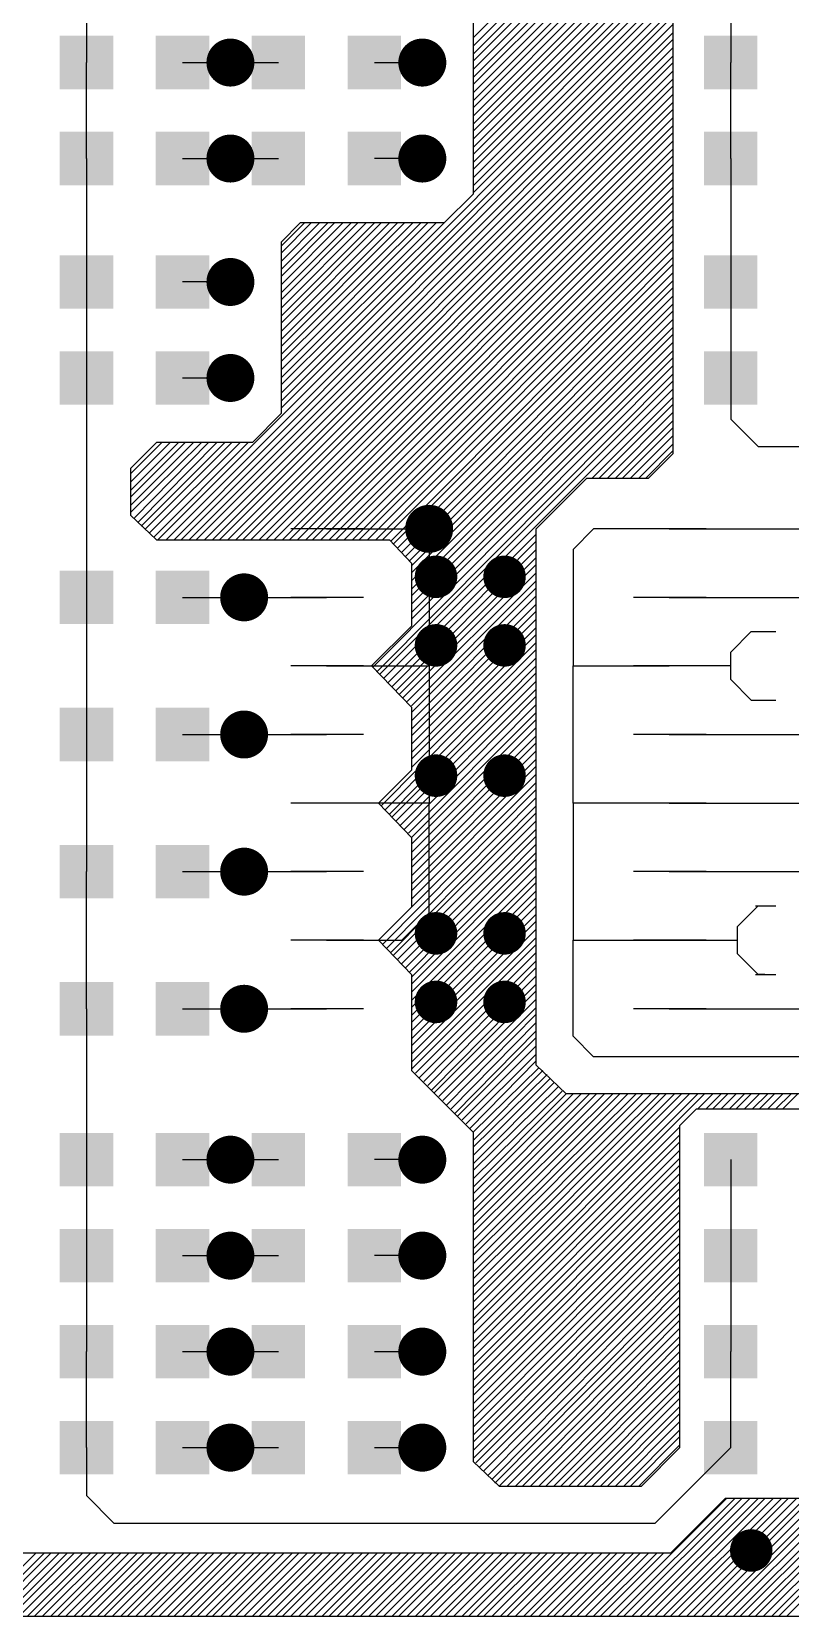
# Model space of a CAD drawing. Extents: x 295 to 953, y 10 to 290.
# Drawn here: x 735.98 to 759.18, y 89.9 to 138.33 of the extents above; entities that cross this region are included whole.
import ezdxf

# ---------------------------------------------------------------- set-up
doc = ezdxf.new("R2010")
doc.units = 0
doc.header["$LTSCALE"] = 5
doc.header["$MEASUREMENT"] = 0
doc.layers.get('0').update_dxf_attribs({"linetype": 'CONTINUOUS', "lineweight": 25})
doc.layers.add('ART01_PHO', color=7, linetype='CONTINUOUS')

msp = doc.modelspace()

# ---------------------------------------------------------------- linework, layer by layer
for points, const_width in [([(741.693, 137.387, 1), (742.426, 137.387, 1)], 0.733), ([(747.56, 137.387, 1), (748.294, 137.387, 1)], 0.733), ([(741.693, 134.454, 1), (742.426, 134.454, 1)], 0.733), ([(747.56, 134.454, 1), (748.294, 134.454, 1)], 0.733), ([(741.693, 130.682, 1), (742.426, 130.682, 1)], 0.733), ([(741.693, 127.748, 1), (742.426, 127.748, 1)], 0.733), ([(747.77, 123.138, 1), (748.503, 123.138, 1)], 0.733), ([(748.021, 121.671, 1), (748.671, 121.671, 1)], 0.65), ([(750.117, 121.671, 1), (750.766, 121.671, 1)], 0.65), ([(742.112, 121.043, 1), (742.845, 121.043, 1)], 0.733), ([(748.021, 119.576, 1), (748.671, 119.576, 1)], 0.65), ([(750.117, 119.576, 1), (750.766, 119.576, 1)], 0.65), ([(742.112, 116.852, 1), (742.845, 116.852, 1)], 0.733), ([(748.021, 115.594, 1), (748.671, 115.594, 1)], 0.65), ([(750.117, 115.594, 1), (750.766, 115.594, 1)], 0.65), ([(742.112, 112.661, 1), (742.845, 112.661, 1)], 0.733), ([(748.021, 110.775, 1), (748.671, 110.775, 1)], 0.65), ([(750.117, 110.775, 1), (750.766, 110.775, 1)], 0.65), ([(742.112, 108.47, 1), (742.845, 108.47, 1)], 0.733), ([(748.021, 108.679, 1), (748.671, 108.679, 1)], 0.65), ([(750.117, 108.679, 1), (750.766, 108.679, 1)], 0.65), ([(741.693, 103.859, 1), (742.426, 103.859, 1)], 0.733), ([(747.56, 103.859, 1), (748.294, 103.859, 1)], 0.733), ([(741.693, 100.926, 1), (742.426, 100.926, 1)], 0.733), ([(747.56, 100.926, 1), (748.294, 100.926, 1)], 0.733), ([(741.693, 97.992, 1), (742.426, 97.992, 1)], 0.733), ([(747.56, 97.992, 1), (748.294, 97.992, 1)], 0.733), ([(741.693, 95.058, 1), (742.426, 95.058, 1)], 0.733), ([(747.56, 95.058, 1), (748.294, 95.058, 1)], 0.733), ([(757.661, 91.915, 1), (758.31, 91.915, 1)], 0.65)]:
    msp.add_lwpolyline(points, format="xyb", close=True, dxfattribs=dict(const_width=const_width))
for points in [[(738.476, 138.205), (738.476, 136.57), (736.842, 138.205), (736.842, 136.57)], [(741.41, 138.205), (741.41, 136.57), (739.775, 138.205), (739.775, 136.57)], [(744.344, 138.205), (744.344, 136.57), (742.709, 138.205), (742.709, 136.57)], [(747.277, 138.205), (747.277, 136.57), (745.643, 138.205), (745.643, 136.57)], [(758.174, 138.205), (758.174, 136.57), (756.539, 138.205), (756.539, 136.57)], [(738.476, 135.271), (738.476, 133.637), (736.842, 135.271), (736.842, 133.637)], [(741.41, 135.271), (741.41, 133.637), (739.775, 135.271), (739.775, 133.637)], [(744.344, 135.271), (744.344, 133.637), (742.709, 135.271), (742.709, 133.637)], [(747.277, 135.271), (747.277, 133.637), (745.643, 135.271), (745.643, 133.637)], [(758.174, 135.271), (758.174, 133.637), (756.539, 135.271), (756.539, 133.637)], [(738.476, 131.499), (738.476, 129.865), (736.842, 131.499), (736.842, 129.865)], [(741.41, 131.499), (741.41, 129.865), (739.775, 131.499), (739.775, 129.865)], [(758.174, 131.499), (758.174, 129.865), (756.539, 131.499), (756.539, 129.865)], [(738.476, 128.565), (738.476, 126.931), (736.842, 128.565), (736.842, 126.931)], [(741.41, 128.565), (741.41, 126.931), (739.775, 128.565), (739.775, 126.931)], [(758.174, 128.565), (758.174, 126.931), (756.539, 128.565), (756.539, 126.931)], [(738.476, 121.86), (738.476, 120.225), (736.842, 121.86), (736.842, 120.225)], [(741.41, 121.86), (741.41, 120.225), (739.775, 121.86), (739.775, 120.225)], [(738.476, 117.669), (738.476, 116.034), (736.842, 117.669), (736.842, 116.034)], [(741.41, 117.669), (741.41, 116.034), (739.775, 117.669), (739.775, 116.034)], [(738.476, 113.478), (738.476, 111.843), (736.842, 113.478), (736.842, 111.843)], [(741.41, 113.478), (741.41, 111.843), (739.775, 113.478), (739.775, 111.843)], [(738.476, 109.287), (738.476, 107.652), (736.842, 109.287), (736.842, 107.652)], [(741.41, 109.287), (741.41, 107.652), (739.775, 109.287), (739.775, 107.652)], [(738.476, 104.677), (738.476, 103.042), (736.842, 104.677), (736.842, 103.042)], [(741.41, 104.677), (741.41, 103.042), (739.775, 104.677), (739.775, 103.042)], [(744.344, 104.677), (744.344, 103.042), (742.709, 104.677), (742.709, 103.042)], [(747.277, 104.677), (747.277, 103.042), (745.643, 104.677), (745.643, 103.042)], [(758.174, 104.677), (758.174, 103.042), (756.539, 104.677), (756.539, 103.042)], [(738.476, 101.743), (738.476, 100.109), (736.842, 101.743), (736.842, 100.109)], [(741.41, 101.743), (741.41, 100.109), (739.775, 101.743), (739.775, 100.109)], [(744.344, 101.743), (744.344, 100.109), (742.709, 101.743), (742.709, 100.109)], [(747.277, 101.743), (747.277, 100.109), (745.643, 101.743), (745.643, 100.109)], [(758.174, 101.743), (758.174, 100.109), (756.539, 101.743), (756.539, 100.109)], [(738.476, 98.809), (738.476, 97.175), (736.842, 98.809), (736.842, 97.175)], [(741.41, 98.809), (741.41, 97.175), (739.775, 98.809), (739.775, 97.175)], [(744.344, 98.809), (744.344, 97.175), (742.709, 98.809), (742.709, 97.175)], [(747.277, 98.809), (747.277, 97.175), (745.643, 98.809), (745.643, 97.175)], [(758.174, 98.809), (758.174, 97.175), (756.539, 98.809), (756.539, 97.175)], [(738.476, 95.876), (738.476, 94.241), (736.842, 95.876), (736.842, 94.241)], [(741.41, 95.876), (741.41, 94.241), (739.775, 95.876), (739.775, 94.241)], [(744.344, 95.876), (744.344, 94.241), (742.709, 95.876), (742.709, 94.241)], [(747.277, 95.876), (747.277, 94.241), (745.643, 95.876), (745.643, 94.241)], [(758.174, 95.876), (758.174, 94.241), (756.539, 95.876), (756.539, 94.241)]]:
    msp.add_solid(points)
at = {"layer": 'ART01_PHO', "color": 7}
for p, q in [((749.478, 144.889), (749.478, 133.364)), ((755.596, 125.443), (755.596, 144.889)), ((749.478, 138.142), (755.596, 144.261)), ((749.478, 137.89), (755.596, 144.009)), ((749.478, 137.639), (755.596, 143.758)), ((749.478, 137.429), (755.596, 143.548)), ((749.478, 137.178), (755.596, 143.297)), ((749.478, 136.926), (755.596, 143.045)), ((749.478, 136.717), (755.596, 142.836)), ((749.478, 136.465), (755.596, 142.584)), ((749.478, 136.214), (755.596, 142.333)), ((749.478, 136.004), (755.596, 142.123)), ((749.478, 135.753), (755.596, 141.872)), ((749.478, 135.502), (755.596, 141.62)), ((749.478, 135.292), (755.596, 141.411)), ((749.478, 135.041), (755.596, 141.159)), ((749.478, 134.789), (755.596, 140.908)), ((749.478, 134.58), (755.596, 140.698)), ((749.478, 134.328), (755.596, 140.447)), ((737.659, 140.321), (737.659, 137.387)), ((749.478, 134.119), (755.596, 140.237)), ((749.478, 133.867), (755.596, 139.986)), ((757.357, 140.321), (757.357, 137.387)), ((749.478, 133.616), (755.596, 139.734)), ((749.478, 133.406), (755.596, 139.525)), ((743.61, 127.287), (755.596, 139.273)), ((743.61, 127.036), (755.596, 139.022)), ((739.838, 122.803), (755.596, 138.561)), ((743.61, 126.826), (755.596, 138.812)), ((740.09, 122.803), (755.596, 138.31)), ((740.341, 122.803), (755.596, 138.1)), ((740.551, 122.803), (755.596, 137.849)), ((740.802, 122.803), (755.596, 137.597)), ((737.659, 134.454), (737.659, 137.387)), ((740.593, 137.387), (743.526, 137.387)), ((741.012, 122.803), (755.596, 137.387)), ((741.263, 122.803), (755.596, 137.136)), ((746.46, 137.387), (747.927, 137.387)), ((757.357, 134.454), (757.357, 137.387)), ((741.515, 122.803), (755.596, 136.885)), ((741.724, 122.803), (755.596, 136.675)), ((741.976, 122.803), (755.596, 136.424)), ((742.227, 122.803), (755.596, 136.172)), ((742.437, 122.803), (755.596, 135.963)), ((742.688, 122.803), (755.596, 135.711)), ((742.94, 122.803), (755.596, 135.46)), ((743.149, 122.803), (755.596, 135.25)), ((743.401, 122.803), (755.596, 134.999)), ((743.652, 122.803), (755.596, 134.747)), ((737.659, 134.454), (737.659, 130.682)), ((740.593, 134.454), (743.526, 134.454)), ((743.862, 122.803), (755.596, 134.538)), ((744.113, 122.803), (755.596, 134.286)), ((747.927, 134.454), (746.46, 134.454)), ((757.357, 134.454), (757.357, 130.682)), ((744.365, 122.803), (755.596, 134.035)), ((744.574, 122.803), (755.596, 133.825)), ((744.826, 122.803), (755.596, 133.574)), ((745.077, 122.803), (755.596, 133.322)), ((749.478, 133.364), (748.597, 132.484)), ((745.287, 122.803), (755.596, 133.113)), ((745.538, 122.803), (755.596, 132.861)), ((743.61, 131.772), (744.323, 132.484)), ((743.61, 131.562), (744.532, 132.484)), ((743.61, 131.311), (744.784, 132.484)), ((743.61, 131.059), (745.035, 132.484)), ((743.61, 130.85), (745.245, 132.484)), ((743.61, 130.598), (745.496, 132.484)), ((743.61, 130.347), (745.748, 132.484)), ((743.61, 130.137), (745.957, 132.484)), ((743.61, 129.886), (746.209, 132.484)), ((743.61, 129.634), (746.46, 132.484)), ((743.61, 129.425), (746.67, 132.484)), ((743.61, 129.173), (746.921, 132.484)), ((743.61, 128.922), (747.173, 132.484)), ((743.61, 128.712), (747.382, 132.484)), ((743.61, 128.461), (747.634, 132.484)), ((743.61, 128.251), (747.885, 132.484)), ((743.61, 128), (748.095, 132.484)), ((743.61, 127.748), (748.346, 132.484)), ((743.61, 127.539), (748.597, 132.484)), ((744.197, 132.484), (743.61, 131.897)), ((748.597, 132.484), (744.197, 132.484)), ((745.789, 122.803), (755.596, 132.61)), ((745.999, 122.803), (755.596, 132.4)), ((743.61, 131.897), (743.61, 126.659)), ((746.251, 122.803), (755.596, 132.149)), ((746.502, 122.803), (755.596, 131.939)), ((746.712, 122.803), (755.596, 131.688)), ((746.963, 122.761), (755.596, 131.436)), ((747.047, 122.677), (755.596, 131.227)), ((747.173, 122.551), (755.596, 130.975)), ((737.659, 130.682), (737.659, 127.748)), ((742.06, 130.682), (740.593, 130.682)), ((747.298, 122.426), (755.596, 130.724)), ((747.424, 122.3), (755.596, 130.514)), ((757.357, 130.682), (757.357, 127.748)), ((747.55, 122.174), (755.596, 130.263)), ((747.592, 122.007), (755.596, 130.011)), ((747.592, 121.797), (755.596, 129.802)), ((747.592, 121.546), (755.596, 129.55)), ((747.592, 121.294), (755.596, 129.299)), ((747.592, 121.085), (755.596, 129.089)), ((747.592, 120.833), (755.596, 128.838)), ((747.592, 120.582), (755.596, 128.586)), ((747.592, 120.372), (755.596, 128.377)), ((746.418, 118.905), (755.596, 128.125)), ((746.544, 118.779), (755.596, 127.874)), ((737.659, 127.748), (737.659, 121.043)), ((740.593, 127.748), (742.06, 127.748)), ((746.628, 118.696), (755.596, 127.664)), ((746.753, 118.57), (755.596, 127.413)), ((757.357, 127.748), (757.357, 126.491)), ((753.124, 124.689), (755.596, 127.161)), ((753.333, 124.689), (755.596, 126.952)), ((743.61, 126.659), (742.73, 125.778)), ((753.585, 124.689), (755.596, 126.7)), ((753.836, 124.689), (755.596, 126.449)), ((757.357, 126.491), (758.195, 125.653)), ((754.046, 124.689), (755.596, 126.239)), ((754.297, 124.689), (755.596, 125.988)), ((739, 124.814), (739.964, 125.778)), ((739, 124.563), (740.215, 125.778)), ((739, 124.312), (740.467, 125.778)), ((739, 124.102), (740.676, 125.778)), ((739, 123.851), (740.928, 125.778)), ((739, 123.641), (741.179, 125.778)), ((739.796, 125.778), (739, 124.982)), ((739.126, 123.473), (741.389, 125.778)), ((739.252, 123.348), (741.64, 125.778)), ((739.335, 123.222), (741.892, 125.778)), ((739.461, 123.138), (742.101, 125.778)), ((739.587, 123.012), (742.353, 125.778)), ((739.713, 122.887), (742.604, 125.778)), ((742.73, 125.778), (739.796, 125.778)), ((754.549, 124.689), (755.596, 125.737)), ((754.758, 124.689), (755.596, 125.527)), ((754.842, 124.689), (755.596, 125.443)), ((758.195, 125.653), (780.826, 125.653)), ((739, 124.982), (739, 123.557)), ((751.405, 123.138), (752.956, 124.689)), ((752.956, 124.689), (754.842, 124.689)), ((739, 123.557), (739.796, 122.803)), ((746.125, 123.138), (743.904, 123.138)), ((744.993, 123.138), (748.136, 123.138)), ((748.136, 123.138), (748.136, 118.947)), ((751.405, 106.751), (751.405, 123.138)), ((753.166, 123.138), (752.537, 122.509)), ((755.471, 123.138), (753.166, 123.138)), ((756.602, 123.138), (754.381, 123.138)), ((755.471, 123.138), (762.386, 123.138)), ((739.796, 122.803), (746.921, 122.803)), ((746.879, 118.444), (751.405, 122.97)), ((746.921, 122.803), (747.592, 122.09)), ((747.005, 118.318), (751.405, 122.761)), ((747.131, 118.193), (751.405, 122.509)), ((747.214, 118.067), (751.405, 122.258)), ((747.34, 117.983), (751.405, 122.048)), ((747.592, 122.09), (747.592, 120.162)), ((752.537, 122.509), (752.537, 118.947)), ((747.466, 117.857), (751.405, 121.797)), ((747.592, 117.732), (751.405, 121.546)), ((747.592, 117.522), (751.405, 121.336)), ((747.592, 117.271), (751.405, 121.085)), ((737.659, 121.043), (737.659, 116.852)), ((740.593, 121.043), (744.993, 121.043)), ((746.125, 121.043), (743.904, 121.043)), ((747.592, 117.019), (751.405, 120.833)), ((747.592, 116.81), (751.405, 120.624)), ((756.602, 121.043), (754.381, 121.043)), ((755.471, 121.043), (760.5, 121.043)), ((747.592, 120.162), (746.376, 118.947)), ((747.592, 116.558), (751.405, 120.372)), ((747.592, 116.307), (751.405, 120.121)), ((747.592, 116.097), (751.405, 119.911)), ((747.592, 115.846), (751.405, 119.66)), ((757.357, 119.366), (757.985, 119.995)), ((757.985, 119.995), (758.404, 119.995)), ((758.111, 119.995), (758.74, 119.995)), ((746.67, 114.672), (751.405, 119.45)), ((746.795, 114.547), (751.405, 119.199)), ((757.357, 118.528), (757.357, 119.366)), ((746.125, 118.947), (743.904, 118.947)), ((744.993, 118.947), (748.136, 118.947)), ((746.376, 118.947), (747.592, 117.69)), ((746.921, 114.421), (751.405, 118.947)), ((747.005, 114.337), (751.405, 118.738)), ((748.136, 118.947), (748.136, 114.756)), ((752.537, 114.756), (752.537, 118.947)), ((752.537, 118.947), (755.471, 118.947)), ((756.602, 118.947), (754.381, 118.947)), ((757.357, 118.947), (755.471, 118.947)), ((747.131, 114.211), (751.405, 118.486)), ((747.256, 114.086), (751.405, 118.235)), ((757.357, 118.528), (757.985, 117.899)), ((747.382, 113.96), (751.405, 118.025)), ((747.508, 113.834), (751.405, 117.774)), ((747.592, 117.69), (747.592, 115.762)), ((757.985, 117.899), (758.404, 117.899)), ((758.111, 117.899), (758.74, 117.899)), ((747.592, 113.708), (751.405, 117.522)), ((747.592, 113.499), (751.405, 117.313)), ((737.659, 116.852), (737.659, 112.661)), ((740.593, 116.852), (744.993, 116.852)), ((746.125, 116.852), (743.904, 116.852)), ((747.592, 113.247), (751.405, 117.061)), ((747.592, 112.996), (751.405, 116.81)), ((756.602, 116.852), (754.381, 116.852)), ((755.471, 116.852), (760.5, 116.852)), ((747.592, 112.786), (751.405, 116.6)), ((747.592, 112.535), (751.405, 116.349)), ((747.592, 115.762), (746.586, 114.756)), ((747.592, 112.283), (751.405, 116.097)), ((747.592, 112.074), (751.405, 115.888)), ((747.592, 111.822), (751.405, 115.636)), ((747.592, 111.571), (751.405, 115.385)), ((746.712, 110.439), (751.405, 115.175)), ((746.837, 110.314), (751.405, 114.924)), ((746.125, 114.756), (743.904, 114.756)), ((748.136, 114.756), (744.993, 114.756)), ((746.586, 114.756), (747.592, 113.708)), ((746.963, 110.188), (751.405, 114.672)), ((747.047, 110.104), (751.405, 114.463)), ((748.136, 111.403), (748.136, 114.756)), ((752.537, 114.756), (752.537, 110.565)), ((755.471, 114.756), (752.537, 114.756)), ((756.602, 114.756), (754.381, 114.756)), ((755.471, 114.756), (783.341, 114.756)), ((747.173, 109.978), (751.405, 114.211)), ((747.298, 109.853), (751.405, 113.96)), ((747.424, 109.727), (751.405, 113.75)), ((747.55, 109.601), (751.405, 113.499)), ((747.592, 113.708), (747.592, 111.571)), ((747.592, 109.434), (751.405, 113.247)), ((747.592, 109.224), (751.405, 113.038)), ((737.659, 108.47), (737.659, 112.661)), ((740.593, 112.661), (744.993, 112.661)), ((746.125, 112.661), (743.904, 112.661)), ((747.592, 108.973), (751.405, 112.786)), ((747.592, 108.721), (751.405, 112.535)), ((756.602, 112.661), (754.381, 112.661)), ((755.471, 112.661), (760.5, 112.661)), ((747.592, 108.512), (751.405, 112.325)), ((747.592, 108.26), (751.405, 112.074)), ((747.592, 111.571), (746.586, 110.565)), ((747.298, 110.565), (748.136, 111.403)), ((747.592, 108.05), (751.405, 111.864)), ((747.592, 107.799), (751.405, 111.613)), ((757.566, 110.984), (758.195, 111.613)), ((758.111, 111.613), (758.74, 111.613)), ((758.195, 111.613), (758.404, 111.613)), ((747.592, 107.548), (751.405, 111.361)), ((747.592, 107.338), (751.405, 111.152)), ((747.592, 107.087), (751.405, 110.9)), ((757.566, 110.146), (757.566, 110.984)), ((746.125, 110.565), (743.904, 110.565)), ((744.993, 110.565), (747.298, 110.565)), ((746.586, 110.565), (747.592, 109.517)), ((747.592, 106.835), (751.405, 110.649)), ((747.592, 106.626), (751.405, 110.439)), ((752.537, 107.631), (752.537, 110.565)), ((752.537, 110.565), (755.471, 110.565)), ((756.602, 110.565), (754.381, 110.565)), ((755.471, 110.565), (757.566, 110.565)), ((747.717, 106.5), (751.405, 110.188)), ((747.843, 106.374), (751.405, 109.936)), ((758.195, 109.517), (757.566, 110.146)), ((747.592, 109.517), (747.592, 106.584)), ((747.969, 106.248), (751.405, 109.727)), ((748.095, 106.123), (751.405, 109.475)), ((758.111, 109.517), (758.74, 109.517)), ((758.404, 109.517), (758.195, 109.517)), ((748.22, 105.997), (751.405, 109.224)), ((748.304, 105.913), (751.405, 109.014)), ((748.43, 105.787), (751.405, 108.763)), ((748.556, 105.662), (751.405, 108.512)), ((737.659, 108.47), (737.659, 103.859)), ((740.593, 108.47), (744.993, 108.47)), ((746.125, 108.47), (743.904, 108.47)), ((748.681, 105.536), (751.405, 108.302)), ((748.807, 105.41), (751.405, 108.05)), ((756.602, 108.47), (754.381, 108.47)), ((755.471, 108.47), (760.5, 108.47)), ((748.933, 105.284), (751.405, 107.799)), ((749.017, 105.201), (751.405, 107.589)), ((753.166, 107.003), (752.537, 107.631)), ((749.142, 105.075), (751.405, 107.338)), ((749.268, 104.949), (751.405, 107.087)), ((747.592, 106.584), (749.478, 104.698)), ((749.394, 104.823), (751.405, 106.877)), ((749.478, 104.698), (751.489, 106.667)), ((749.478, 104.446), (751.615, 106.584)), ((752.327, 105.871), (751.405, 106.751)), ((763.015, 107.003), (753.166, 107.003)), ((749.478, 104.237), (751.741, 106.458)), ((749.478, 103.985), (751.825, 106.332)), ((749.478, 103.734), (751.95, 106.206)), ((749.478, 103.524), (752.076, 106.081)), ((749.478, 103.273), (752.202, 105.955)), ((749.478, 103.021), (752.327, 105.871)), ((749.478, 102.812), (752.537, 105.871)), ((749.478, 102.56), (752.788, 105.871)), ((749.478, 102.309), (753.04, 105.871)), ((749.478, 102.099), (753.249, 105.871)), ((749.478, 101.848), (753.501, 105.871)), ((749.478, 101.638), (753.752, 105.871)), ((749.478, 101.387), (753.962, 105.871)), ((749.478, 101.135), (754.213, 105.871)), ((749.478, 100.926), (754.465, 105.871)), ((749.478, 100.674), (754.674, 105.871)), ((749.478, 100.423), (754.926, 105.871)), ((749.478, 100.213), (755.177, 105.871)), ((749.478, 99.962), (755.387, 105.871)), ((749.478, 99.71), (755.638, 105.871)), ((749.478, 99.501), (755.848, 105.871)), ((749.478, 99.249), (756.099, 105.871)), ((749.478, 98.998), (756.351, 105.871)), ((749.478, 98.788), (756.56, 105.871)), ((763.476, 105.871), (752.327, 105.871)), ((756.351, 105.41), (756.812, 105.871)), ((756.602, 105.41), (757.063, 105.871)), ((756.812, 105.41), (757.273, 105.871)), ((757.063, 105.41), (757.524, 105.871)), ((757.315, 105.41), (757.776, 105.871)), ((757.524, 105.41), (757.985, 105.871)), ((757.776, 105.41), (758.237, 105.871)), ((758.027, 105.41), (758.488, 105.871)), ((758.237, 105.41), (758.698, 105.871)), ((758.488, 105.41), (758.949, 105.871)), ((758.74, 105.41), (759.201, 105.871)), ((758.949, 105.41), (759.41, 105.871)), ((755.806, 104.907), (756.309, 105.41)), ((756.309, 105.41), (768.295, 105.41)), ((749.478, 98.537), (755.806, 104.865)), ((749.478, 104.698), (749.478, 94.639)), ((749.478, 98.285), (755.806, 104.614)), ((755.806, 95.058), (755.806, 104.907)), ((749.478, 98.076), (755.806, 104.404)), ((749.478, 97.824), (755.806, 104.153)), ((737.659, 103.859), (737.659, 100.926)), ((740.593, 103.859), (743.526, 103.859)), ((747.927, 103.859), (746.46, 103.859)), ((749.478, 97.573), (755.806, 103.901)), ((749.478, 97.363), (755.806, 103.692)), ((757.357, 103.859), (757.357, 100.926)), ((749.478, 97.112), (755.806, 103.44)), ((749.478, 96.861), (755.806, 103.189)), ((749.478, 96.651), (755.806, 102.979)), ((749.478, 96.4), (755.806, 102.728)), ((749.478, 96.148), (755.806, 102.476)), ((749.478, 95.939), (755.806, 102.267)), ((749.478, 95.687), (755.806, 102.015)), ((749.478, 95.436), (755.806, 101.764)), ((749.478, 95.226), (755.806, 101.554)), ((749.478, 94.975), (755.806, 101.303)), ((737.659, 100.926), (737.659, 97.992)), ((740.593, 100.926), (743.526, 100.926)), ((747.927, 100.926), (746.46, 100.926)), ((749.478, 94.723), (755.806, 101.052)), ((749.561, 94.597), (755.806, 100.842)), ((757.357, 100.926), (757.357, 97.992)), ((749.687, 94.472), (755.806, 100.591)), ((749.813, 94.346), (755.806, 100.381)), ((749.939, 94.22), (755.806, 100.13)), ((750.064, 94.094), (755.806, 99.878)), ((750.148, 93.969), (755.806, 99.668)), ((750.274, 93.885), (755.806, 99.417)), ((750.525, 93.885), (755.806, 99.166)), ((750.777, 93.885), (755.806, 98.956)), ((750.986, 93.885), (755.806, 98.705)), ((751.238, 93.885), (755.806, 98.453)), ((737.659, 95.058), (737.659, 97.992)), ((740.593, 97.992), (743.526, 97.992)), ((746.46, 97.992), (747.927, 97.992)), ((751.489, 93.885), (755.806, 98.244)), ((751.699, 93.885), (755.806, 97.992)), ((757.357, 95.058), (757.357, 97.992)), ((751.95, 93.885), (755.806, 97.741)), ((752.16, 93.885), (755.806, 97.531)), ((752.411, 93.885), (755.806, 97.28)), ((752.663, 93.885), (755.806, 97.028)), ((752.872, 93.885), (755.806, 96.819)), ((753.124, 93.885), (755.806, 96.567)), ((753.375, 93.885), (755.806, 96.316)), ((753.585, 93.885), (755.806, 96.106)), ((753.836, 93.885), (755.806, 95.855)), ((754.088, 93.885), (755.806, 95.603)), ((737.659, 95.058), (737.659, 93.592)), ((740.593, 95.058), (743.526, 95.058)), ((746.46, 95.058), (747.927, 95.058)), ((754.297, 93.885), (755.806, 95.394)), ((754.549, 93.885), (755.806, 95.142)), ((754.633, 93.885), (755.806, 95.058)), ((755.052, 92.753), (757.357, 95.058)), ((749.478, 94.639), (750.274, 93.885)), ((737.659, 93.592), (738.497, 92.753)), ((750.274, 93.885), (754.633, 93.885)), ((753.627, 89.903), (757.231, 93.508)), ((753.878, 89.903), (757.482, 93.508)), ((754.088, 89.903), (757.692, 93.508)), ((754.339, 89.903), (757.943, 93.508)), ((754.591, 89.903), (758.195, 93.508)), ((754.8, 89.903), (758.404, 93.508)), ((755.052, 89.903), (758.656, 93.508)), ((755.303, 89.903), (758.907, 93.508)), ((755.513, 89.903), (759.117, 93.508)), ((757.189, 93.508), (755.513, 91.831)), ((755.764, 89.903), (759.368, 93.508)), ((756.016, 89.903), (759.62, 93.508)), ((756.225, 89.903), (759.829, 93.508)), ((756.477, 89.903), (760.081, 93.508)), ((756.728, 89.903), (760.332, 93.508)), ((756.938, 89.903), (760.542, 93.508)), ((757.189, 89.903), (760.793, 93.508)), ((781.581, 93.508), (757.189, 93.508)), ((757.44, 89.903), (761.045, 93.508)), ((757.65, 89.903), (761.254, 93.508)), ((757.901, 89.903), (761.506, 93.508)), ((758.111, 89.903), (761.715, 93.508)), ((758.362, 89.903), (761.967, 93.508)), ((758.614, 89.903), (762.218, 93.508)), ((758.824, 89.903), (762.428, 93.508)), ((759.075, 89.903), (762.679, 93.508)), ((738.497, 92.753), (755.052, 92.753)), ((755.513, 91.831), (733.887, 91.831)), ((734.18, 89.903), (736.108, 91.831)), ((734.432, 89.903), (736.36, 91.831)), ((734.641, 89.903), (736.569, 91.831)), ((734.893, 89.903), (736.821, 91.831)), ((735.144, 89.903), (737.072, 91.831)), ((735.354, 89.903), (737.282, 91.831)), ((735.605, 89.903), (737.533, 91.831)), ((735.857, 89.903), (737.785, 91.831)), ((736.066, 89.903), (737.994, 91.831)), ((736.318, 89.903), (738.246, 91.831)), ((736.569, 89.903), (738.497, 91.831)), ((736.779, 89.903), (738.707, 91.831)), ((737.03, 89.903), (738.958, 91.831)), ((737.282, 89.903), (739.21, 91.831)), ((737.491, 89.903), (739.419, 91.831)), ((737.743, 89.903), (739.671, 91.831)), ((737.994, 89.903), (739.922, 91.831)), ((738.204, 89.903), (740.132, 91.831)), ((738.455, 89.903), (740.383, 91.831)), ((738.707, 89.903), (740.635, 91.831)), ((738.916, 89.903), (740.844, 91.831)), ((739.168, 89.903), (741.096, 91.831)), ((739.419, 89.903), (741.347, 91.831)), ((739.629, 89.903), (741.557, 91.831)), ((739.88, 89.903), (741.808, 91.831)), ((740.132, 89.903), (742.06, 91.831)), ((740.341, 89.903), (742.269, 91.831)), ((740.593, 89.903), (742.521, 91.831)), ((740.844, 89.903), (742.772, 91.831)), ((741.054, 89.903), (742.982, 91.831)), ((741.305, 89.903), (743.233, 91.831)), ((741.515, 89.903), (743.443, 91.831)), ((741.766, 89.903), (743.694, 91.831)), ((742.018, 89.903), (743.945, 91.831)), ((742.227, 89.903), (744.155, 91.831)), ((742.479, 89.903), (744.406, 91.831)), ((742.73, 89.903), (744.658, 91.831)), ((742.94, 89.903), (744.867, 91.831)), ((743.191, 89.903), (745.119, 91.831)), ((743.443, 89.903), (745.37, 91.831)), ((743.652, 89.903), (745.58, 91.831)), ((743.904, 89.903), (745.831, 91.831)), ((744.155, 89.903), (746.083, 91.831)), ((744.365, 89.903), (746.292, 91.831)), ((744.616, 89.903), (746.544, 91.831)), ((744.867, 89.903), (746.795, 91.831)), ((745.077, 89.903), (747.005, 91.831)), ((745.328, 89.903), (747.256, 91.831)), ((745.58, 89.903), (747.508, 91.831)), ((745.789, 89.903), (747.717, 91.831)), ((746.041, 89.903), (747.969, 91.831)), ((746.292, 89.903), (748.22, 91.831)), ((746.502, 89.903), (748.43, 91.831)), ((746.753, 89.903), (748.681, 91.831)), ((747.005, 89.903), (748.933, 91.831)), ((747.214, 89.903), (749.142, 91.831)), ((747.466, 89.903), (749.394, 91.831)), ((747.717, 89.903), (749.645, 91.831)), ((747.927, 89.903), (749.855, 91.831)), ((748.178, 89.903), (750.106, 91.831)), ((748.43, 89.903), (750.358, 91.831)), ((748.639, 89.903), (750.567, 91.831)), ((748.891, 89.903), (750.819, 91.831)), ((749.142, 89.903), (751.07, 91.831)), ((749.352, 89.903), (751.28, 91.831)), ((749.603, 89.903), (751.531, 91.831)), ((749.813, 89.903), (751.741, 91.831)), ((750.064, 89.903), (751.992, 91.831)), ((750.316, 89.903), (752.244, 91.831)), ((750.525, 89.903), (752.453, 91.831)), ((750.777, 89.903), (752.705, 91.831)), ((751.028, 89.903), (752.956, 91.831)), ((751.238, 89.903), (753.166, 91.831)), ((751.489, 89.903), (753.417, 91.831)), ((751.741, 89.903), (753.669, 91.831)), ((751.95, 89.903), (753.878, 91.831)), ((752.202, 89.903), (754.13, 91.831)), ((752.453, 89.903), (754.381, 91.831)), ((752.663, 89.903), (754.591, 91.831)), ((752.914, 89.903), (754.842, 91.831)), ((753.166, 89.903), (755.094, 91.831)), ((753.375, 89.903), (755.303, 91.831)), ((731.666, 89.903), (781.581, 89.903))]:
    msp.add_line(p, q, dxfattribs=at)

doc.saveas('drawing.dxf')
